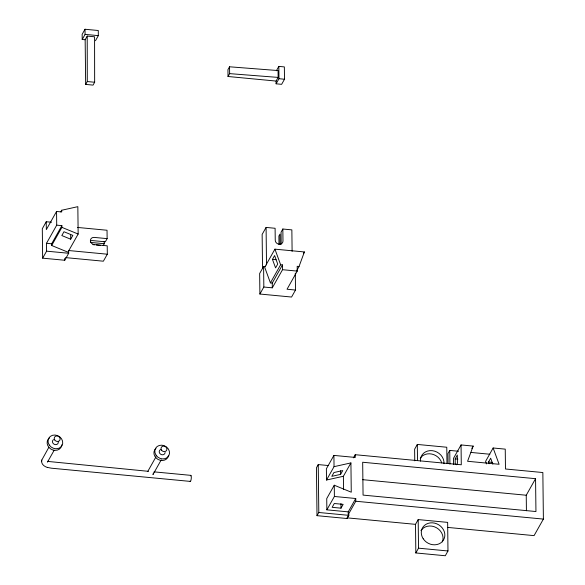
<?xml version="1.0" encoding="UTF-8"?>
<svg xmlns="http://www.w3.org/2000/svg" width="585" height="585" viewBox="0 0 585 585"><rect width="100%" height="100%" fill="white"/><g stroke="black" fill="none" stroke-linecap="round" stroke-linejoin="round"><path stroke-width="0.88" d="M47.312 467.4C44.35 466.618 41.089 464.073 41.674 460.658M47.67 461.316L47.524 462.026L54.069 450.413M153.314 473.375L153.292 473.06M41.623 461.053L41.82 460.037M47.656 461.653L47.619 461.814M153.27 473.755L152.963 474.574L161.27 459.825M41.842 459.964L48.811 447.393M296.814 270.431L299.037 266.489L304.383 251.952L274.928 249.151L264.712 267.286L270.409 282.869L272.252 283.045L282.467 264.91L280.624 264.734L274.928 249.151M453.602 464.614L453.529 458.296L461.053 444.936L473.163 446.092L467.576 461.28L499.093 464.278L493.133 447.986L505.243 449.141L505.477 468.987L542.851 472.541L543.392 519.085L534.068 535.626L447.686 527.414M95.465 40.731L98.331 35.641L98.273 30.508L85.015 29.25L82.149 34.34L82.207 39.473L85.154 39.751L87.216 36.094L94.58 36.796L94.653 82.251L93.044 85.11L85.673 84.415L85.154 39.751M82.207 39.473L85.081 34.383L85.015 29.25M85.673 84.415L87.289 81.549L87.216 36.094M51.546 222.234L46.244 221.73L42.303 228.735L42.646 258.161L64.738 260.259L68.686 253.261L68.65 250.526L107.318 254.204L107.216 245.817L94.331 244.596A3.978 3.488 29.4 0 1 90.419 240.632A3.978 3.488 29.4 0 1 94.243 237.408L107.135 238.629L107.033 230.249L77.366 227.426M42.646 258.161L46.588 251.162L46.5 243.294L56.716 225.159L61.871 225.649L51.655 243.784L51.67 245.495L67.933 252.164L78.156 234.037L77.834 206.659L61.688 210.249L61.71 211.96L56.555 211.47L46.339 229.605L46.244 221.73M60.803 211.828L61.688 210.249M51.67 245.495L61.893 227.36L61.871 225.649M70.69 239.199L72.84 235.382L63.97 231.74L61.82 235.558L70.69 239.199L70.639 234.724M103.187 245.627L104.262 243.718L104.24 241.364M107.135 238.629L105.344 241.81L92.452 240.589A3.978 3.488 29.4 0 0 90.309 240.991M107.318 254.204L103.37 261.202L65.608 257.612M229.554 66.792L227.945 69.652L228.026 76.496L276.076 81.066L278.138 77.41L278.058 70.566L229.554 66.792L229.634 73.63L228.026 76.496M276.376 70.756L278.833 66.39L284.354 66.917L284.5 79.238L281.634 84.328L276.105 83.801L276.076 81.066M276.105 83.801L278.979 78.712L278.833 66.39M292.112 251.338L291.856 229.876L282.84 229.013L282.979 240.991A3.978 3.488 29.4 0 1 279.155 244.216A3.978 3.488 29.4 0 1 275.242 240.259L275.104 228.282L266.087 227.419L262.139 234.424L262.533 268.413M282.84 229.013L281.049 232.194L281.188 244.172M156.005 456.812L147.654 471.642L148.268 471.313L48.855 461.521M265.071 266.636L263.601 266.497L259.652 273.495L259.894 294.028L291.564 297.041L295.505 290.043L295.308 273.078M272.456 259.374L274.606 255.557L277.721 264.054L275.564 267.871L272.456 259.374L276.054 259.718M259.894 294.028L263.835 287.03L263.601 266.497M270.409 282.869L280.624 264.734M263.835 287.03L272.303 287.835L282.526 269.7L282.467 264.91M303.498 253.532L304.383 251.952M299.037 266.489L297.195 266.314L297.253 271.104L287.038 289.239L295.505 290.043M328.243 465.528L318.24 464.578L316.448 467.759L317.004 515.67L347.015 518.522L348.814 515.341L348.806 514.661L348.25 514.61L348.221 511.868L355.746 498.508L334.393 496.475L326.861 509.835L348.221 511.868M461.053 444.936L461.287 464.782L355.234 454.706L355.27 457.441L333.911 455.408L326.379 468.775L326.51 480.029L343.388 476.27L350.92 462.91L334.042 466.662L326.51 480.029M317.004 515.67L318.803 512.489L318.24 464.578M350.92 462.91L351.263 492.197L334.262 485.221L326.73 498.581L326.861 509.835M340.602 474.384L342.752 470.567L333.947 472.526L331.797 476.344L340.602 474.384L340.558 470.742M353.464 457.85L355.234 454.706M340.996 508.168L343.146 504.35L334.306 503.509L332.156 507.327L340.996 508.168L340.938 503.612M348.25 514.61L355.782 501.243L355.746 498.508M347.015 518.522L348.806 514.661M446.962 463.327L446.772 447.24L417.31 444.439L414.626 449.214L414.758 460.834M458.552 451.254L449.755 450.421L447.964 453.602L448.081 463.642M415.504 524.35L418.187 519.582L447.649 522.383L447.978 550.975L445.295 555.75L415.833 552.949L415.504 524.35L347.007 517.842M455.24 464.336L455.181 458.859L457.331 455.042L457.426 463.254L456.563 464.782M471.839 448.446L473.163 446.092M415.833 552.949L418.524 548.174L418.187 519.582M493.133 447.986L485.601 461.346L486.544 463.92M489.133 463.729L488.512 462.026L490.661 458.209L492.841 464.161M526.42 510.742L526.244 495.232L535.56 478.684L362.678 462.245L363.066 495.1L535.948 511.539L535.56 478.684M229.634 73.63L278.138 77.41M85.081 34.383L98.331 35.641M278.979 78.712L284.5 79.238M87.289 81.549L94.653 82.251M104.262 243.718L91.377 242.497A3.978 3.488 29.4 0 0 90.375 242.526M92.876 244.647L94.595 244.815M96.313 244.976L100.613 245.386M46.5 243.294L51.655 243.784M282.526 269.7L297.253 271.104M46.588 251.162L68.686 253.261M471.013 452.439L489.872 454.238M455.181 458.859L457.894 459.115M488.512 462.026L492.131 462.369M362.459 479.656L526.244 495.232M154.045 471.861L190.886 475.364M190.3 481.404L51.29 468.183L47.261 467.386M355.782 501.243L543.392 519.085M318.803 512.489L348.814 515.341M418.524 548.174L447.978 550.975M48.687 461.463L48.05 461.177M61.893 227.36L78.156 234.037M449.755 450.421L449.916 464.11M417.31 444.439L417.5 460.527M343.388 476.27L343.541 489.586M333.911 455.408L334.042 466.662M334.262 485.221L334.393 496.475M280.091 244.369L279.974 234.102L278.891 236.011L278.994 244.567M272.252 283.045L272.303 287.835M266.087 227.419L266.519 264.99M64.716 258.438L64.738 260.259M56.555 211.47L56.716 225.159M420.922 530.683A12.131 10.625 29.4 0 1 421.098 530.419M421.471 529.9A12.131 10.625 29.4 0 1 436.593 527.794A12.131 10.625 29.4 0 1 442.355 541.893M420.469 461.141A12.131 10.625 29.4 0 1 432.271 450.669A12.131 10.625 29.4 0 1 443.971 463.7M420.249 458.209A12.131 10.625 29.4 0 1 431.891 454.084A12.131 10.625 29.4 0 1 441.755 462.954M190.439 475.89A3.035 0.658 -84.6 0 1 191.28 478.062A3.035 0.658 -84.6 0 1 190.088 481.177M168.568 455.357A7.583 6.64 29.4 0 1 158.052 459.452A7.583 6.64 29.4 0 1 155.976 448.337M61.608 445.982A7.583 6.64 29.4 0 1 50.683 448.944A7.583 6.64 29.4 0 1 49.506 437.931M61.834 444.797A7.583 6.64 29.4 0 1 61.71 445.594M165.116 452.49A3.035 2.654 29.4 0 1 160.685 454.26A3.035 2.654 29.4 0 1 160.597 449.572M58.317 441.931A3.035 2.654 29.4 0 1 54.259 444.308A3.035 2.654 29.4 0 1 53.527 439.584M423.204 538.763A12.131 10.625 29.4 0 0 443.584 539.853A12.131 10.625 29.4 0 0 432.41 522.822A12.131 10.625 29.4 0 0 423.204 538.763M156.005 455.145A7.583 6.64 29.4 0 0 168.743 455.825A7.583 6.64 29.4 0 0 161.76 445.178A7.583 6.64 29.4 0 0 156.005 455.145M49.22 444.995A7.583 6.64 29.4 0 0 61.959 445.675A7.583 6.64 29.4 0 0 54.975 435.028A7.583 6.64 29.4 0 0 49.22 444.995M161.497 450.106A3.035 2.654 29.4 0 0 166.593 450.377A3.035 2.654 29.4 0 0 163.8 446.121A3.035 2.654 29.4 0 0 161.497 450.106M54.712 439.957A3.035 2.654 29.4 0 0 59.809 440.227A3.035 2.654 29.4 0 0 57.016 435.971A3.035 2.654 29.4 0 0 54.712 439.957"/></g></svg>
